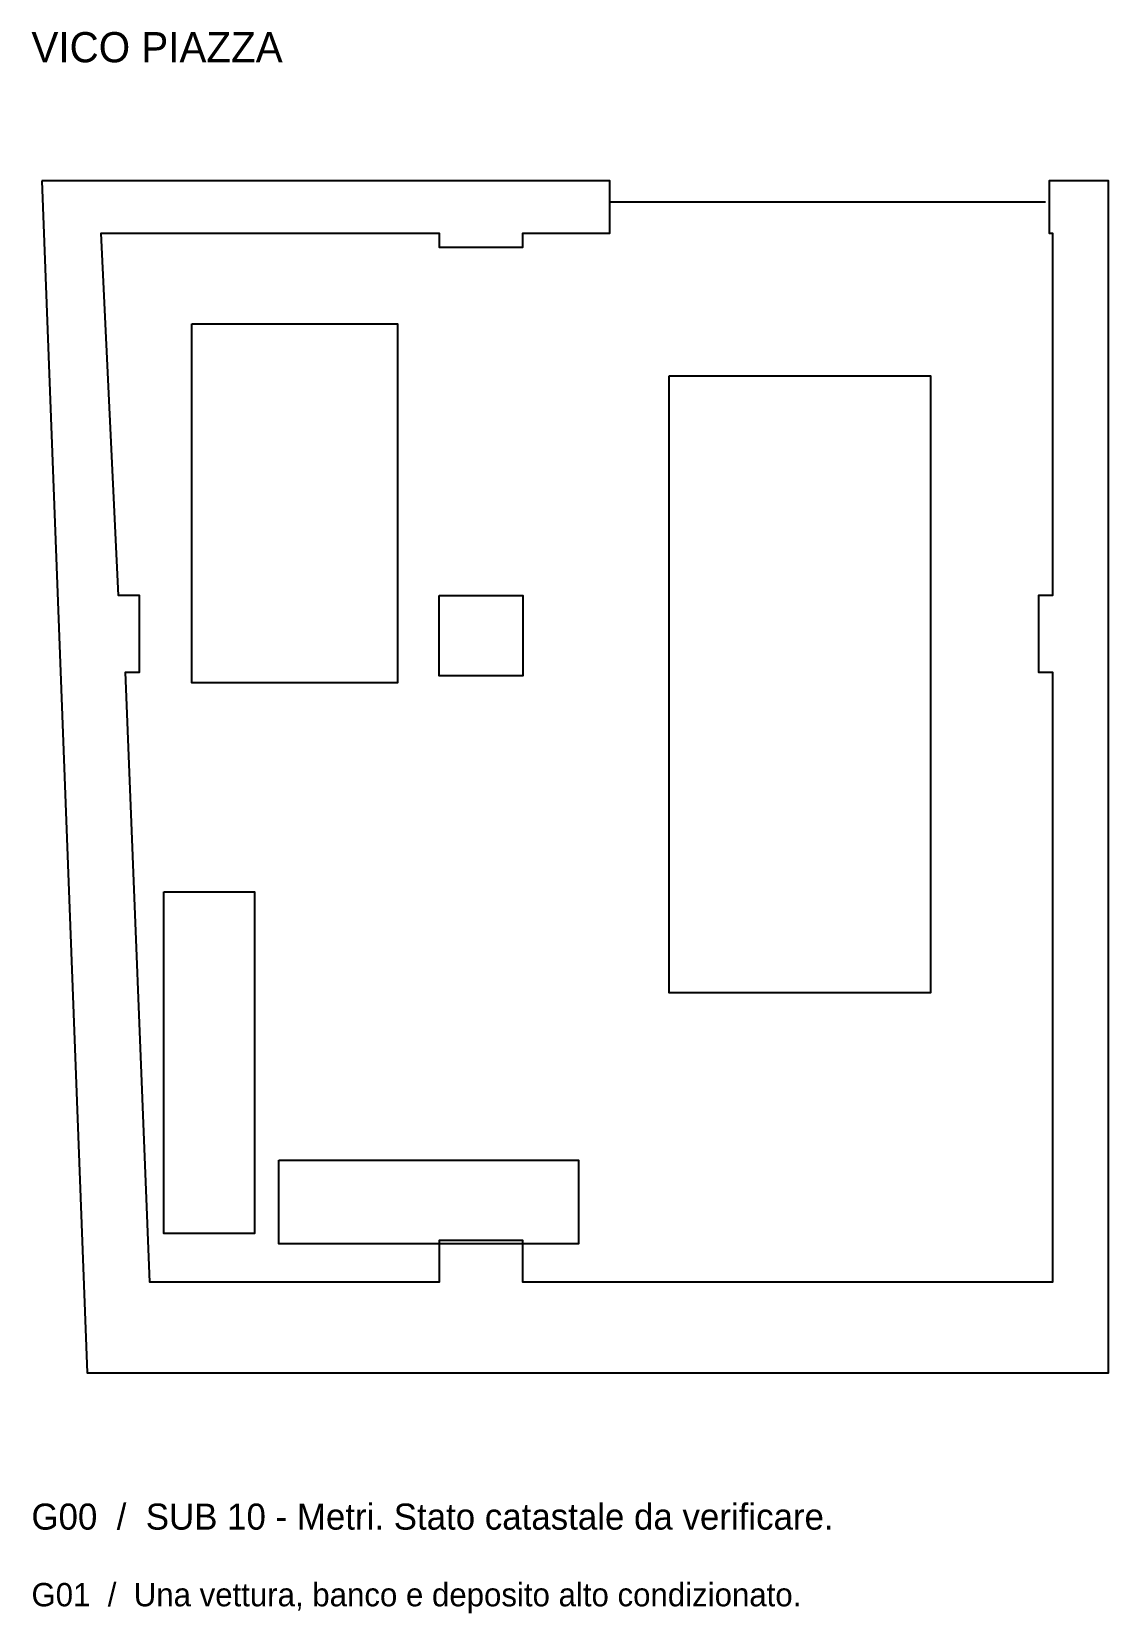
# Model space of a CAD drawing. Header units: metres. Extents: x 0.3 to 8.1, y 13.2 to 24.7.
import ezdxf

# ---------------------------------------------------------------- set-up
doc = ezdxf.new("R2010")
doc.units = ezdxf.units.M
for name, color, linetype in [('ARREDI_INDICATIVI', 32, 'Continuous'), ('FINESTRE', 4, 'Continuous'), ('MURI_CARTA', 7, 'Continuous'), ('RIFERIMENTI', 5, 'Continuous'), ('VOLUME_ALTO', 30, 'Continuous')]:
    doc.layers.add(name, color=color, linetype=linetype)

msp = doc.modelspace()

# ---------------------------------------------------------------- linework, layer by layer
at = {"layer": 'ARREDI_INDICATIVI'}
for points in [[(4.9276, 22.1996), (6.8326, 22.1996), (6.8326, 17.7038), (4.9276, 17.7038)], [(1.2446, 18.4404), (1.905, 18.4404), (1.905, 15.9512), (1.2446, 15.9512)], [(2.0828, 16.4846), (4.2672, 16.4846), (4.2672, 15.875), (2.0828, 15.875)]]:
    msp.add_lwpolyline(points, close=True, dxfattribs=at)
at = {"layer": 'FINESTRE'}
msp.add_line((4.4958, 23.4696), (7.6708, 23.4696), dxfattribs=at)
at = {"layer": 'MURI_CARTA'}
for points in [[(0.3556, 23.622), (0.6858, 14.9352), (8.128, 14.9352), (8.128, 23.622), (7.6962, 23.622), (7.6962, 23.241), (7.7216, 23.241), (7.7216, 20.5994), (7.62, 20.5994), (7.62, 20.0406), (7.7216, 20.0406), (7.7216, 15.5956), (3.8608, 15.5956), (3.8608, 15.9004), (3.2512, 15.9004), (3.2512, 15.5956), (1.143, 15.5956), (0.9652, 20.0406), (1.0668, 20.0406), (1.0668, 20.5994), (0.9144, 20.5994), (0.7874, 23.241), (3.2512, 23.241), (3.2512, 23.1394), (3.8608, 23.1394), (3.8608, 23.241), (4.4958, 23.241), (4.4958, 23.622)], [(3.2512, 20.5994), (3.8608, 20.5994), (3.8608, 20.0152), (3.2512, 20.0152)]]:
    msp.add_lwpolyline(points, close=True, dxfattribs=at)
at = {"layer": 'VOLUME_ALTO'}
msp.add_lwpolyline([(1.4478, 22.5806), (2.9464, 22.5806), (2.9464, 19.9644), (1.4478, 19.9644)], close=True, dxfattribs=at)

# ---------------------------------------------------------------- texts
at = {"layer": 'RIFERIMENTI'}
for s, height, p in [('VICO PIAZZA', 0.22, (0.2794, 24.4856)), ('G00  /  SUB 10 - Metri. Stato catastale da verificare.', 0.19, (0.2794, 13.7922)), ('G01  /  Una vettura, banco e deposito alto condizionato.', 0.17, (0.2794, 13.2334))]:
    msp.add_text(s, height=height, dxfattribs=at).set_placement(p)

doc.saveas('drawing.dxf')
